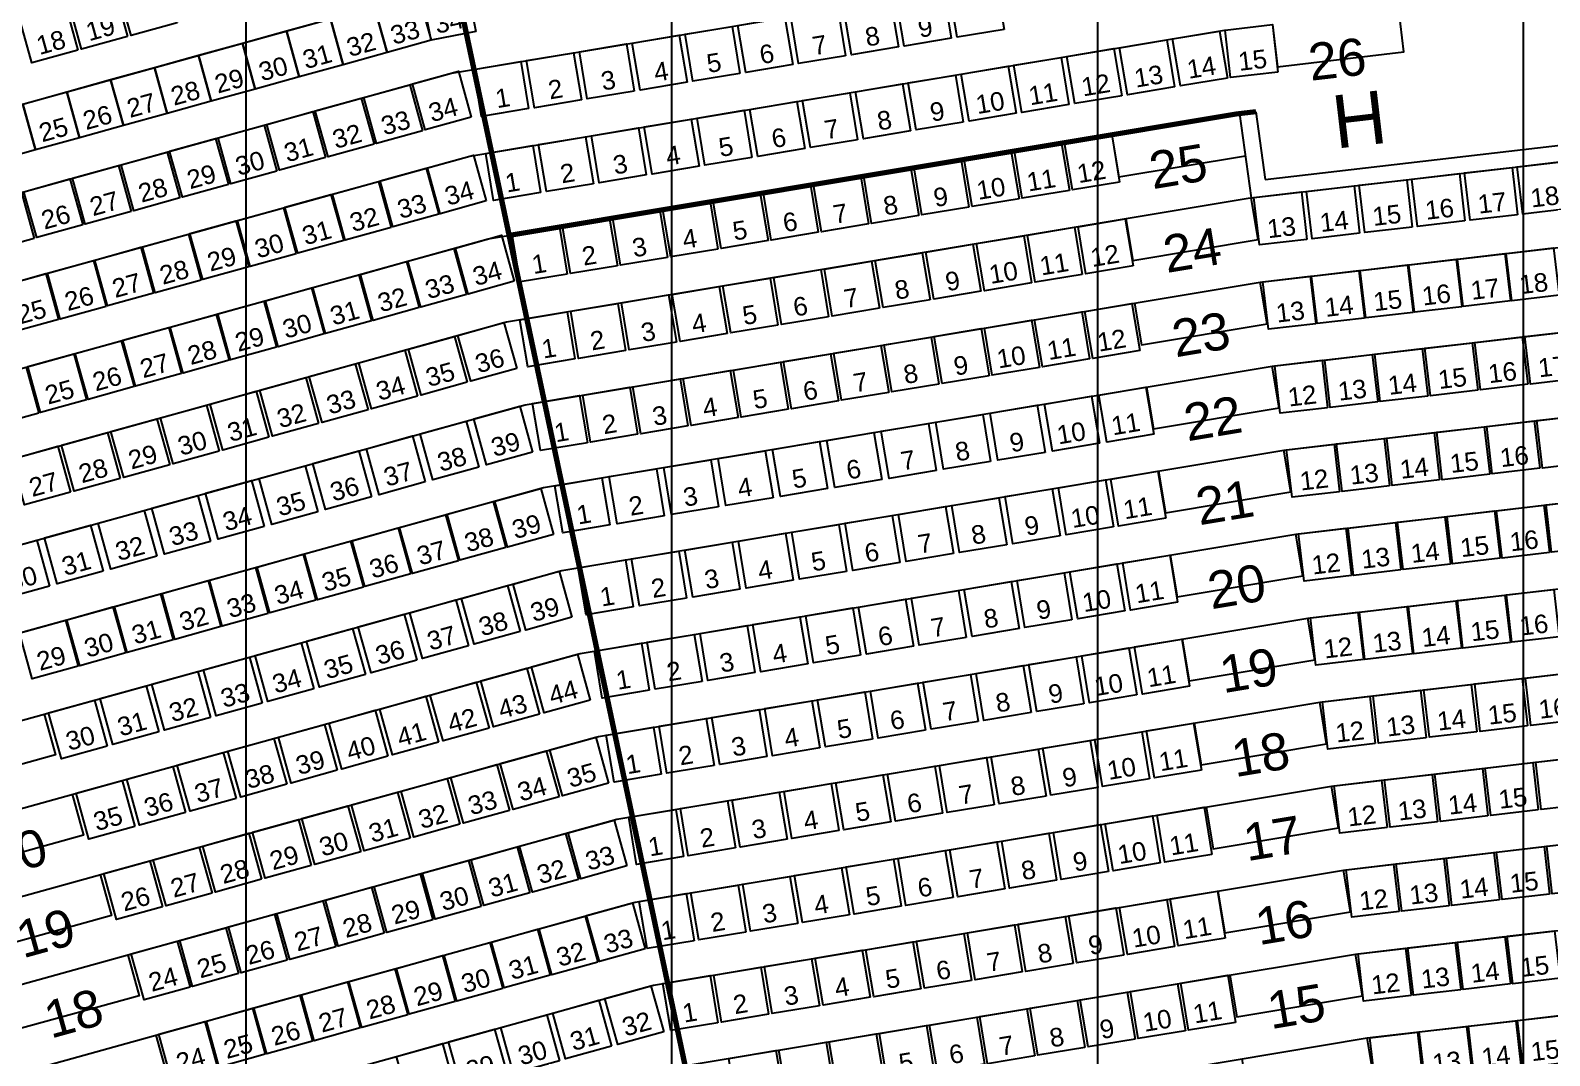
# Model space of a CAD drawing. Header units: millimetres. Extents: x -76108 to 202332, y 27411 to 140378.
# Drawn here: x 90624 to 104948, y 116205 to 125878 of the extents above; entities that cross this region are included whole.
import ezdxf
from ezdxf.enums import TextEntityAlignment as Align

# ---------------------------------------------------------------- set-up
doc = ezdxf.new("R2010")
doc.units = ezdxf.units.MM
doc.header["$LTSCALE"] = 100
for name, color, linetype in [('C-RADER', 252, 'CONTINUOUS'), ('C-RADNUMMER', 4, 'CONTINUOUS'), ('C-STOLAR', 1, 'CONTINUOUS'), ('C-STOLNUMMER', 7, 'CONTINUOUS'), ('C-TRAPPA', 254, 'CONTINUOUS'), ('D-RADER', 252, 'CONTINUOUS'), ('D-RADNUMMER', 4, 'CONTINUOUS'), ('D-STOLAR', 1, 'CONTINUOUS'), ('D-STOLNUMMER', 7, 'CONTINUOUS'), ('D-TRAPPA', 254, 'CONTINUOUS'), ('E-RADER', 252, 'CONTINUOUS'), ('E-RADNUMMER', 4, 'CONTINUOUS'), ('E-STOLAR', 1, 'CONTINUOUS'), ('E-STOLNUMMER', 7, 'CONTINUOUS'), ('E-TRAPPA', 254, 'CONTINUOUS'), ('LINOR_HÄNG', 40, 'CONTINUOUS'), ('SEKTIONS_NR', 4, 'CONTINUOUS')]:
    doc.layers.add(name, color=color, linetype=linetype)
doc.layers.add('SEKTIONER', color=4, linetype='CONTINUOUS', lineweight=70)
doc.styles.add('ARIAL', font='arial.ttf')

msp = doc.modelspace()

# ---------------------------------------------------------------- linework, layer by layer
at = {"layer": 'C-RADER'}
for p, q in [((87747.5, 124404.7), (94421.5, 126256.3)), ((88010.5, 123647.4), (94594.8, 125474.2)), ((88273.6, 122890.2), (94768, 124692)), ((88536.6, 122133), (94941.3, 123909.9)), ((88799.7, 121375.7), (95114.5, 123127.7)), ((89062.7, 120618.5), (95287.8, 122345.6)), ((89325.7, 119861.2), (95461, 121563.4)), ((89588.8, 119104), (95634.3, 120781.3)), ((89851.8, 118346.8), (95807.5, 119999.1)), ((90114.9, 117589.5), (95980.7, 119217)), ((90377.9, 116832.3), (96154, 118434.8)), ((90641, 116075), (96327.2, 117652.6)), ((90904, 115317.8), (96500.5, 116870.5))]:
    msp.add_line(p, q, dxfattribs=at)
at = {"layer": 'C-STOLAR'}
for points in [[(92006.5, 125949.5), (91572.9, 125829.2), (91452.6, 126262.8), (91886.2, 126383.1)], [(91539.1, 125819.9), (91105.5, 125699.6), (90985.2, 126133.2), (91418.8, 126253.5)], [(94401.4, 125783.7), (93987, 125668.8), (93866.7, 126102.4), (94281.1, 126217.4)], [(94823.2, 125867.3), (94401.4, 125783.7), (94313.9, 126225.2), (94735.7, 126308.7)], [(91071.8, 125690.2), (90638.2, 125569.9), (90517.9, 126003.5), (90951.5, 126123.8)], [(93987, 125668.8), (93572.7, 125553.8), (93452.4, 125987.5), (93866.7, 126102.4)], [(93572.7, 125553.8), (93158.4, 125438.9), (93038, 125872.5), (93452.4, 125987.5)], [(93158.4, 125438.9), (92744, 125323.9), (92623.7, 125757.5), (93038, 125872.5)], [(92329.7, 125209), (91915.3, 125094), (91795, 125527.6), (92209.3, 125642.6)], [(92744, 125323.9), (92329.7, 125209), (92209.3, 125642.6), (92623.7, 125757.5)], [(91915.3, 125094), (91501, 124979), (91380.7, 125412.7), (91795, 125527.6)], [(94779.5, 125058.4), (94345.9, 124938.1), (94225.6, 125371.7), (94659.2, 125492.1)], [(91501, 124979), (91086.6, 124864.1), (90966.3, 125297.7), (91380.7, 125412.7)], [(94321.8, 124931.4), (93888.2, 124811.1), (93767.9, 125244.8), (94201.5, 125365.1)], [(91086.6, 124864.1), (90672.3, 124749.1), (90552, 125182.8), (90966.3, 125297.7)], [(93864.1, 124804.5), (93430.5, 124684.2), (93310.2, 125117.8), (93743.8, 125238.1)], [(90672.3, 124749.1), (90257.9, 124634.2), (90137.6, 125067.8), (90552, 125182.8)], [(93406.4, 124677.5), (92972.8, 124557.2), (92852.4, 124990.8), (93286.1, 125111.1)], [(92948.7, 124550.5), (92515, 124430.2), (92394.7, 124863.8), (92828.4, 124984.1)], [(92491, 124423.5), (92057.3, 124303.2), (91937, 124736.8), (92370.6, 124857.1)], [(92033.2, 124296.5), (91599.6, 124176.2), (91479.3, 124609.8), (91912.9, 124730.1)], [(94922.7, 124267.9), (94489.1, 124147.6), (94368.8, 124581.2), (94802.4, 124701.6)], [(91575.5, 124169.5), (91141.9, 124049.2), (91021.6, 124482.8), (91455.2, 124603.1)], [(94474.6, 124143.6), (94041, 124023.3), (93920.7, 124456.9), (94354.3, 124577.2)], [(90660.1, 123915.5), (90226.5, 123795.2), (90106.2, 124228.9), (90539.8, 124349.2)], [(91117.8, 124042.5), (90684.2, 123922.2), (90563.9, 124355.8), (90997.5, 124476.1)], [(94026.5, 124019.3), (93592.9, 123899), (93472.6, 124332.6), (93906.2, 124452.9)], [(93130.4, 123770.7), (92696.8, 123650.4), (92576.5, 124084), (93010.1, 124204.3)], [(93578.5, 123895), (93144.8, 123774.7), (93024.5, 124208.3), (93458.1, 124328.6)], [(92682.3, 123646.4), (92248.7, 123526.1), (92128.4, 123959.7), (92562, 124080)], [(92234.2, 123522), (91800.6, 123401.7), (91680.3, 123835.4), (92113.9, 123955.7)], [(95185.7, 123510.7), (94752.1, 123390.4), (94631.8, 123824), (95065.4, 123944.3)], [(91786.2, 123397.7), (91352.5, 123277.4), (91232.2, 123711), (91665.8, 123831.4)], [(94737.6, 123386.4), (94304, 123266.1), (94183.7, 123699.7), (94617.3, 123820)], [(91338.1, 123273.4), (90904.5, 123153.1), (90784.2, 123586.7), (91217.8, 123707)], [(94289.6, 123262.1), (93856, 123141.8), (93735.6, 123575.4), (94169.3, 123695.7)], [(90890, 123149.1), (90456.4, 123028.8), (90336.1, 123462.4), (90769.7, 123582.7)], [(93841.5, 123137.8), (93407.9, 123017.4), (93287.6, 123451.1), (93721.2, 123571.4)], [(93393.4, 123013.4), (92959.8, 122893.1), (92839.5, 123326.8), (93273.1, 123447.1)], [(92497.3, 122764.8), (92063.7, 122644.5), (91943.3, 123078.1), (92377, 123198.4)], [(92945.3, 122889.1), (92511.7, 122768.8), (92391.4, 123202.4), (92825, 123322.7)], [(92049.2, 122640.5), (91615.6, 122520.2), (91495.3, 122953.8), (91928.9, 123074.1)], [(95209.4, 122687.1), (94775.8, 122566.8), (94655.5, 123000.4), (95089.1, 123120.7)], [(91601.1, 122516.2), (91167.5, 122395.9), (91047.2, 122829.5), (91480.8, 122949.8)], [(94742.1, 122557.4), (94308.5, 122437.1), (94188.2, 122870.7), (94621.8, 122991)], [(91153.1, 122391.9), (90719.4, 122271.6), (90599.1, 122705.2), (91032.7, 122825.5)], [(94274.7, 122427.7), (93841.1, 122307.4), (93720.8, 122741), (94154.4, 122861.4)], [(90705, 122267.6), (90271.4, 122147.2), (90151.1, 122580.9), (90584.7, 122701.2)], [(93807.4, 122298.1), (93373.8, 122177.8), (93253.5, 122611.4), (93687.1, 122731.7)], [(92872.7, 122038.7), (92439.1, 121918.4), (92318.8, 122352.1), (92752.4, 122472.4)], [(93340, 122168.4), (92906.4, 122048.1), (92786.1, 122481.7), (93219.7, 122602)], [(92405.4, 121909.1), (91971.7, 121788.8), (91851.4, 122222.4), (92285, 122342.7)], [(95358.6, 121898.2), (94925, 121777.9), (94804.7, 122211.5), (95238.3, 122331.8)], [(91938, 121779.4), (91504.4, 121659.1), (91384.1, 122092.7), (91817.7, 122213)], [(94852.7, 121757.9), (94419.1, 121637.6), (94298.8, 122071.2), (94732.4, 122191.5)], [(91470.7, 121649.8), (91037, 121529.5), (90916.7, 121963.1), (91350.4, 122083.4)], [(94346.8, 121617.5), (93913.2, 121497.2), (93792.9, 121930.8), (94226.5, 122051.1)], [(91003.3, 121520.1), (90569.7, 121399.8), (90449.4, 121833.4), (90883, 121953.7)], [(93840.9, 121477.2), (93407.3, 121356.8), (93287, 121790.5), (93720.6, 121910.8)], [(93335, 121336.8), (92901.4, 121216.5), (92781.1, 121650.1), (93214.7, 121770.4)], [(92829.1, 121196.4), (92395.5, 121076.1), (92275.2, 121509.8), (92708.8, 121630.1)], [(92323.2, 121056.1), (91889.6, 120935.8), (91769.3, 121369.4), (92202.9, 121489.7)], [(95555.9, 121122.7), (95122.3, 121002.4), (95002, 121436.1), (95435.6, 121556.4)], [(91817.4, 120915.7), (91383.7, 120795.4), (91263.4, 121229), (91697, 121349.4)], [(95107.8, 120998.4), (94674.2, 120878.1), (94553.9, 121311.7), (94987.5, 121432.1)], [(91311.5, 120775.4), (90877.8, 120655.1), (90757.5, 121088.7), (91191.2, 121209)], [(94211.7, 120749.8), (93778.1, 120629.5), (93657.8, 121063.1), (94091.4, 121183.4)], [(94659.8, 120874.1), (94226.2, 120753.8), (94105.8, 121187.4), (94539.5, 121307.7)], [(90805.6, 120635), (90372, 120514.7), (90251.6, 120948.3), (90685.3, 121068.6)], [(93763.6, 120625.5), (93330, 120505.2), (93209.7, 120938.8), (93643.3, 121059.1)], [(93315.5, 120501.2), (92881.9, 120380.9), (92761.6, 120814.5), (93195.2, 120934.8)], [(92867.5, 120376.9), (92433.9, 120256.6), (92313.5, 120690.2), (92747.2, 120810.5)], [(95729.2, 120340.6), (95295.5, 120220.3), (95175.2, 120653.9), (95608.9, 120774.2)], [(92419.4, 120252.5), (91985.8, 120132.2), (91865.5, 120565.9), (92299.1, 120686.2)], [(95242.5, 120205.6), (94808.9, 120085.3), (94688.6, 120518.9), (95122.2, 120639.2)], [(91971.3, 120128.2), (91537.7, 120007.9), (91417.4, 120441.5), (91851, 120561.9)], [(94755.9, 120070.6), (94322.3, 119950.3), (94202, 120383.9), (94635.6, 120504.2)], [(91523.2, 120003.9), (91089.6, 119883.6), (90969.3, 120317.2), (91402.9, 120437.5)], [(94269.3, 119935.6), (93835.7, 119815.3), (93715.4, 120248.9), (94149, 120369.2)], [(91075.2, 119879.6), (90641.6, 119759.3), (90521.2, 120192.9), (90954.9, 120313.2)], [(93782.7, 119800.6), (93349.1, 119680.3), (93228.8, 120113.9), (93662.4, 120234.2)], [(93296.1, 119665.6), (92862.5, 119545.2), (92742.1, 119978.9), (93175.8, 120099.2)], [(92809.5, 119530.5), (92375.8, 119410.2), (92255.5, 119843.9), (92689.1, 119964.2)], [(95902.4, 119558.4), (95468.8, 119438.1), (95348.5, 119871.8), (95782.1, 119992.1)], [(92322.8, 119395.5), (91889.2, 119275.2), (91768.9, 119708.9), (92202.5, 119829.2)], [(95425.4, 119426.1), (94991.8, 119305.8), (94871.5, 119739.4), (95305.1, 119859.7)], [(91836.2, 119260.5), (91402.6, 119140.2), (91282.3, 119573.8), (91715.9, 119694.1)], [(94948.4, 119293.8), (94514.8, 119173.5), (94394.5, 119607.1), (94828.1, 119727.4)], [(91349.6, 119125.5), (90916, 119005.2), (90795.7, 119438.8), (91229.3, 119559.1)], [(94471.5, 119161.4), (94037.8, 119041.1), (93917.5, 119474.8), (94351.2, 119595.1)], [(93517.5, 118896.8), (93083.9, 118776.5), (92963.6, 119210.1), (93397.2, 119330.4)], [(93994.5, 119029.1), (93560.9, 118908.8), (93440.6, 119342.4), (93874.2, 119462.7)], [(93040.5, 118764.4), (92606.9, 118644.1), (92486.6, 119077.7), (92920.2, 119198.1)], [(96075.7, 118776.3), (95642, 118656), (95521.7, 119089.6), (95955.3, 119209.9)], [(92563.5, 118632.1), (92129.9, 118511.8), (92009.6, 118945.4), (92443.2, 119065.7)], [(95608.3, 118646.6), (95174.7, 118526.3), (95054.4, 118959.9), (95488, 119080.2)], [(92086.5, 118499.8), (91652.9, 118379.5), (91532.6, 118813.1), (91966.2, 118933.4)], [(95141, 118517), (94707.3, 118396.7), (94587, 118830.3), (95020.7, 118950.6)], [(91609.6, 118367.4), (91175.9, 118247.1), (91055.6, 118680.7), (91489.3, 118801)], [(94673.6, 118387.3), (94240, 118267), (94119.7, 118700.6), (94553.3, 118820.9)], [(94206.3, 118257.6), (93772.6, 118137.3), (93652.3, 118571), (94086, 118691.3)], [(93738.9, 118128), (93305.3, 118007.7), (93185, 118441.3), (93618.6, 118561.6)], [(93271.6, 117998.3), (92838, 117878), (92717.6, 118311.6), (93151.3, 118431.9)], [(96248.9, 117994.1), (95815.3, 117873.8), (95695, 118307.4), (96128.6, 118427.8)], [(92804.2, 117868.7), (92370.6, 117748.4), (92250.3, 118182), (92683.9, 118302.3)], [(95791.2, 117867.1), (95357.6, 117746.8), (95237.3, 118180.5), (95670.9, 118300.8)], [(91869.5, 117609.3), (91435.9, 117489), (91315.6, 117922.7), (91749.2, 118043)], [(92336.9, 117739), (91903.3, 117618.7), (91783, 118052.3), (92216.6, 118172.6)], [(94875.8, 117613.2), (94442.1, 117492.9), (94321.8, 117926.5), (94755.5, 118046.8)], [(95333.5, 117740.2), (94899.9, 117619.9), (94779.6, 118053.5), (95213.2, 118173.8)], [(94418.1, 117486.2), (93984.4, 117365.9), (93864.1, 117799.5), (94297.8, 117919.8)], [(93960.3, 117359.2), (93526.7, 117238.9), (93406.4, 117672.5), (93840, 117792.8)], [(93502.6, 117232.2), (93069, 117111.9), (92948.7, 117545.5), (93382.3, 117665.8)], [(96422.1, 117212), (95988.5, 117091.7), (95868.2, 117525.3), (96301.8, 117645.6)], [(93044.9, 117105.2), (92611.3, 116984.9), (92491, 117418.5), (92924.6, 117538.8)], [(95974.1, 117087.7), (95540.4, 116967.4), (95420.1, 117401), (95853.8, 117521.3)], [(92587.2, 116978.2), (92153.6, 116857.9), (92033.3, 117291.5), (92466.9, 117411.9)], [(95526, 116963.4), (95092.4, 116843), (94972.1, 117276.7), (95405.7, 117397)], [(92129.5, 116851.2), (91695.9, 116730.9), (91575.6, 117164.6), (92009.2, 117284.9)], [(95077.9, 116839), (94644.3, 116718.7), (94524, 117152.4), (94957.6, 117272.7)], [(94629.8, 116714.7), (94196.2, 116594.4), (94075.9, 117028), (94509.5, 117148.3)], [(93733.7, 116466.1), (93300.1, 116345.8), (93179.8, 116779.4), (93613.4, 116899.7)], [(94181.8, 116590.4), (93748.1, 116470.1), (93627.8, 116903.7), (94061.5, 117024)], [(93285.6, 116341.8), (92852, 116221.5), (92731.7, 116655.1), (93165.3, 116775.4)], [(96595.4, 116429.8), (96161.8, 116309.5), (96041.5, 116743.1), (96475.1, 116863.4)], [(92837.5, 116217.5), (92403.9, 116097.2), (92283.6, 116530.8), (92717.2, 116651.1)], [(96103.9, 116293.5), (95670.3, 116173.2), (95550, 116606.8), (95983.6, 116727.1)], [(92389.5, 116093.1), (91955.8, 115972.8), (91835.5, 116406.5), (92269.2, 116526.8)], [(95612.5, 116157.1), (95178.9, 116036.8), (95058.6, 116470.5), (95492.2, 116590.8)], [(94629.6, 115884.4), (94196, 115764.1), (94075.7, 116197.8), (94509.3, 116318.1)], [(95121.1, 116020.8), (94687.5, 115900.5), (94567.2, 116334.1), (95000.8, 116454.4)]]:
    msp.add_lwpolyline(points, close=True, dxfattribs=at)
at = {"layer": 'C-TRAPPA'}
for points in [[(90755.2, 119427.6), (90862.1, 119042.2), (89695.7, 118718.6), (89588.8, 119104)], [(91018.2, 118670.4), (91125.2, 118284.9), (89958.8, 117961.3), (89851.8, 118346.8)], [(91281.3, 117913.1), (91388.2, 117527.7), (90221.8, 117204.1), (90114.9, 117589.5)], [(91544.3, 117155.9), (91651.2, 116770.4), (90484.9, 116446.8), (90377.9, 116832.3)], [(91807.4, 116398.6), (91914.3, 116013.2), (90747.9, 115689.6), (90641, 116075)]]:
    msp.add_lwpolyline(points, dxfattribs=at)
at = {"layer": 'D-RADER'}
for p, q in [((94941.3, 123909.9), (101994.3, 125086.6)), ((95114.5, 123127.7), (102106.6, 124294.3)), ((102106.6, 124294.3), (102135.3, 124297.6)), ((102218.9, 123502), (108668, 124255)), ((95287.8, 122345.6), (102218.9, 123502)), ((102331.2, 122709.6), (108739, 123457.9)), ((95461, 121563.4), (102331.2, 122709.6)), ((102443.4, 121917.3), (108810, 122660.7)), ((95634.3, 120781.3), (102443.4, 121917.3)), ((102555.7, 121125), (108880.9, 121863.6)), ((95807.5, 119999.1), (102555.7, 121125)), ((102668, 120332.7), (108951.9, 121066.4)), ((95980.7, 119217), (102668, 120332.7)), ((102780.3, 119540.3), (109022.9, 120269.3)), ((96154, 118434.8), (102780.3, 119540.3)), ((102892.6, 118748), (109093.8, 119472.1)), ((96327.2, 117652.6), (102892.6, 118748)), ((103004.9, 117955.7), (109164.8, 118675)), ((96500.5, 116870.5), (103004.9, 117955.7)), ((103117.1, 117163.4), (109480, 117906.3)), ((96673.7, 116088.3), (103117.1, 117163.4)), ((103229.4, 116371.1), (109306.7, 117080.7)), ((96847, 115306.2), (103229.4, 116371.1))]:
    msp.add_line(p, q, dxfattribs=at)
at = {"layer": 'D-STOLAR'}
for points in [[(100420.4, 124367.8), (99976.5, 124293.7), (99902.4, 124737.6), (100346.3, 124811.7)], [(100893.8, 124446.8), (100450, 124372.7), (100375.9, 124816.6), (100819.8, 124890.7)], [(99473.5, 124209.8), (99029.6, 124135.8), (98955.5, 124579.6), (99399.4, 124653.7)], [(99946.9, 124288.8), (99503, 124214.8), (99429, 124658.6), (99872.9, 124732.7)], [(105142.8, 124195.8), (104695.8, 124143.6), (104643.6, 124590.5), (105090.6, 124642.7)], [(98526.5, 124051.8), (98082.7, 123977.8), (98008.6, 124421.6), (98452.5, 124495.7)], [(99000, 124130.8), (98556.1, 124056.8), (98482.1, 124500.6), (98925.9, 124574.7)], [(104149.5, 124079.8), (103702.6, 124027.6), (103650.4, 124474.6), (104097.3, 124526.7)], [(104646.2, 124137.8), (104199.2, 124085.6), (104147, 124532.5), (104594, 124584.7)], [(97579.6, 123893.8), (97135.8, 123819.8), (97061.7, 124263.7), (97505.6, 124337.7)], [(98053.1, 123972.8), (97609.2, 123898.8), (97535.2, 124342.6), (97979, 124416.7)], [(102659.7, 123905.8), (102212.7, 123853.6), (102160.5, 124300.6), (102607.5, 124352.8)], [(103156.3, 123963.8), (102709.3, 123911.6), (102657.1, 124358.6), (103104.1, 124410.8)], [(103652.9, 124021.8), (103205.9, 123969.6), (103153.8, 124416.6), (103600.7, 124468.8)], [(97106.2, 123814.9), (96662.3, 123740.8), (96588.3, 124184.7), (97032.1, 124258.7)], [(96159.3, 123656.9), (95715.4, 123582.8), (95641.3, 124026.7), (96085.2, 124100.7)], [(96632.7, 123735.9), (96188.9, 123661.8), (96114.8, 124105.7), (96558.7, 124179.7)], [(101020.5, 123655.4), (100576.7, 123581.4), (100502.6, 124025.2), (100946.5, 124099.3)], [(95685.8, 123577.9), (95241.9, 123503.8), (95167.9, 123947.7), (95611.8, 124021.7)], [(100063.8, 123495.8), (99619.9, 123421.8), (99545.8, 123865.6), (99989.7, 123939.7)], [(100542.2, 123575.6), (100098.3, 123501.6), (100024.2, 123945.4), (100468.1, 124019.5)], [(99107, 123336.2), (98663.1, 123262.1), (98589.1, 123706), (99032.9, 123780)], [(99585.4, 123416), (99141.5, 123341.9), (99067.5, 123785.8), (99511.3, 123859.9)], [(104578.8, 123324.5), (104131.8, 123272.3), (104079.6, 123719.2), (104526.6, 123771.4)], [(105037.6, 123378), (104590.7, 123325.9), (104538.5, 123772.8), (104985.4, 123825)], [(98150.2, 123176.5), (97706.4, 123102.5), (97632.3, 123546.4), (98076.2, 123620.4)], [(98628.6, 123256.4), (98184.7, 123182.3), (98110.7, 123626.2), (98554.6, 123700.2)], [(103661, 123217.3), (103214, 123165.1), (103161.8, 123612.1), (103608.8, 123664.3)], [(104119.9, 123270.9), (103672.9, 123218.7), (103620.7, 123665.7), (104067.7, 123717.8)], [(97671.8, 123096.7), (97228, 123022.7), (97153.9, 123466.5), (97597.8, 123540.6)], [(102743.2, 123110.1), (102296.3, 123057.9), (102244.1, 123504.9), (102691, 123557.1)], [(103202.1, 123163.7), (102755.1, 123111.5), (102703, 123558.5), (103149.9, 123610.7)], [(96715.1, 122937.1), (96271.2, 122863), (96197.1, 123306.9), (96641, 123381)], [(97193.4, 123016.9), (96749.6, 122942.9), (96675.5, 123386.7), (97119.4, 123460.8)], [(95758.3, 122777.5), (95314.4, 122703.4), (95240.4, 123147.3), (95684.2, 123221.3)], [(96236.7, 122857.3), (95792.8, 122783.2), (95718.8, 123227.1), (96162.6, 123301.1)], [(100610.9, 122777.5), (100167.1, 122703.4), (100093, 123147.3), (100536.9, 123221.3)], [(101084.4, 122856.5), (100640.5, 122782.4), (100566.5, 123226.3), (101010.3, 123300.3)], [(99664, 122619.5), (99220.2, 122545.4), (99146.1, 122989.3), (99590, 123063.4)], [(100137.5, 122698.5), (99693.6, 122624.4), (99619.6, 123068.3), (100063.4, 123142.3)], [(98717.1, 122461.5), (98273.2, 122387.5), (98199.2, 122831.3), (98643.1, 122905.4)], [(99190.6, 122540.5), (98746.7, 122466.4), (98672.6, 122910.3), (99116.5, 122984.4)], [(104270.9, 122483.1), (103823.9, 122430.9), (103771.7, 122877.9), (104218.7, 122930)], [(104742.7, 122538.2), (104295.7, 122486), (104243.5, 122932.9), (104690.5, 122985.1)], [(105214.5, 122593.3), (104767.5, 122541.1), (104715.3, 122988), (105162.3, 123040.2)], [(98243.7, 122382.5), (97799.8, 122308.5), (97725.7, 122752.3), (98169.6, 122826.4)], [(102855.5, 122317.8), (102408.5, 122265.6), (102356.4, 122712.6), (102803.3, 122764.8)], [(103327.3, 122372.9), (102880.3, 122320.7), (102828.2, 122767.7), (103275.1, 122819.9)], [(103799.1, 122428), (103352.1, 122375.8), (103299.9, 122822.8), (103746.9, 122875)], [(97296.7, 122224.5), (96852.9, 122150.5), (96778.8, 122594.3), (97222.7, 122668.4)], [(97770.2, 122303.5), (97326.3, 122229.5), (97252.3, 122673.3), (97696.1, 122747.4)], [(96349.8, 122066.5), (95906, 121992.5), (95831.9, 122436.4), (96275.8, 122510.4)], [(96823.3, 122145.5), (96379.4, 122071.5), (96305.4, 122515.3), (96749.2, 122589.4)], [(101216.4, 122067.4), (100772.5, 121993.4), (100698.5, 122437.2), (101142.3, 122511.3)], [(95876.4, 121987.6), (95432.5, 121913.5), (95358.5, 122357.4), (95802.3, 122431.4)], [(100190.7, 121896.3), (99746.8, 121822.3), (99672.8, 122266.1), (100116.7, 122340.2)], [(100703.6, 121981.9), (100259.8, 121907.8), (100185.7, 122351.7), (100629.6, 122425.7)], [(99677.8, 121810.7), (99233.9, 121736.7), (99159.9, 122180.5), (99603.7, 122254.6)], [(104855, 121745.8), (104408, 121693.7), (104355.8, 122140.6), (104802.8, 122192.8)], [(105326.8, 121800.9), (104879.8, 121748.7), (104827.6, 122195.7), (105274.6, 122247.9)], [(98652, 121639.6), (98208.1, 121565.5), (98134.1, 122009.4), (98577.9, 122083.4)], [(99164.9, 121725.2), (98721, 121651.1), (98647, 122095), (99090.8, 122169)], [(103911.4, 121635.7), (103464.4, 121583.5), (103412.2, 122030.4), (103859.2, 122082.6)], [(104383.2, 121690.8), (103936.2, 121638.6), (103884, 122085.5), (104331, 122137.7)], [(97626.2, 121468.4), (97182.3, 121394.4), (97108.2, 121838.2), (97552.1, 121912.3)], [(98139.1, 121554), (97695.2, 121480), (97621.1, 121923.8), (98065, 121997.9)], [(102967.8, 121525.5), (102520.8, 121473.3), (102468.6, 121920.3), (102915.6, 121972.5)], [(103439.6, 121580.6), (102992.6, 121528.4), (102940.4, 121975.4), (103387.4, 122027.5)], [(97113.2, 121382.9), (96669.4, 121308.8), (96595.3, 121752.7), (97039.2, 121826.7)], [(96087.4, 121211.7), (95643.6, 121137.6), (95569.5, 121581.5), (96013.4, 121655.6)], [(96600.3, 121297.3), (96156.5, 121223.2), (96082.4, 121667.1), (96526.3, 121741.1)], [(100835.3, 121192.8), (100391.5, 121118.7), (100317.4, 121562.6), (100761.3, 121636.7)], [(101328.7, 121275.1), (100884.8, 121201.1), (100810.8, 121644.9), (101254.6, 121719)], [(100332.3, 121108.9), (99888.4, 121034.8), (99814.4, 121478.7), (100258.2, 121552.7)], [(99326.2, 120941), (98882.3, 120867), (98808.3, 121310.8), (99252.1, 121384.9)], [(99829.2, 121024.9), (99385.4, 120950.9), (99311.3, 121394.8), (99755.2, 121468.8)], [(104480.6, 120896.7), (104033.6, 120844.5), (103981.4, 121291.5), (104428.4, 121343.7)], [(104947.4, 120951.2), (104500.4, 120899), (104448.2, 121346), (104895.2, 121398.2)], [(105414.2, 121005.7), (104967.3, 120953.5), (104915.1, 121400.5), (105362, 121452.7)], [(98320.1, 120773.2), (97876.2, 120699.1), (97802.2, 121143), (98246, 121217)], [(98823.2, 120857.1), (98379.3, 120783), (98305.2, 121226.9), (98749.1, 121300.9)], [(103546.9, 120787.7), (103099.9, 120735.5), (103047.8, 121182.4), (103494.7, 121234.6)], [(104013.7, 120842.2), (103566.8, 120790), (103514.6, 121237), (103961.5, 121289.1)], [(97314, 120605.3), (96870.1, 120531.2), (96796.1, 120975.1), (97240, 121049.2)], [(97817.1, 120689.2), (97373.2, 120615.2), (97299.1, 121059), (97743, 121133.1)], [(103080.1, 120733.2), (102633.1, 120681), (102580.9, 121127.9), (103027.9, 121180.1)], [(96811, 120521.4), (96367.1, 120447.3), (96293, 120891.2), (96736.9, 120965.2)], [(101441, 120482.8), (100997.1, 120408.7), (100923.1, 120852.6), (101366.9, 120926.7)], [(96307.9, 120437.4), (95864.1, 120363.4), (95790, 120807.2), (96233.9, 120881.3)], [(100444.7, 120316.6), (100000.9, 120242.5), (99926.8, 120686.4), (100370.7, 120760.4)], [(100942.9, 120399.7), (100499, 120325.6), (100424.9, 120769.5), (100868.8, 120843.5)], [(99946.6, 120233.5), (99502.8, 120159.4), (99428.7, 120603.3), (99872.6, 120677.3)], [(98950.4, 120067.3), (98506.5, 119993.2), (98432.5, 120437.1), (98876.3, 120511.1)], [(99448.5, 120150.4), (99004.7, 120076.3), (98930.6, 120520.2), (99374.5, 120594.2)], [(104116.1, 120048.7), (103669.1, 119996.5), (103616.9, 120443.5), (104063.9, 120495.7)], [(104578, 120102.6), (104131, 120050.4), (104078.8, 120497.4), (104525.8, 120549.6)], [(105039.8, 120156.6), (104592.9, 120104.4), (104540.7, 120551.3), (104987.6, 120603.5)], [(97954.2, 119901), (97510.3, 119827), (97436.3, 120270.9), (97880.1, 120344.9)], [(98452.3, 119984.1), (98008.4, 119910.1), (97934.4, 120354), (98378.2, 120428)], [(103192.4, 119940.8), (102745.4, 119888.7), (102693.2, 120335.6), (103140.2, 120387.8)], [(103654.2, 119994.8), (103207.3, 119942.6), (103155.1, 120389.5), (103602, 120441.7)], [(97456.1, 119817.9), (97012.2, 119743.9), (96938.1, 120187.7), (97382, 120261.8)], [(96459.8, 119651.7), (96016, 119577.7), (95941.9, 120021.5), (96385.8, 120095.6)], [(96957.9, 119734.8), (96514.1, 119660.8), (96440, 120104.6), (96883.9, 120178.7)], [(101055.1, 119607.4), (100611.3, 119533.3), (100537.2, 119977.2), (100981.1, 120051.2)], [(101553.3, 119690.5), (101109.4, 119616.4), (101035.3, 120060.3), (101479.2, 120134.3)], [(100557, 119524.3), (100113.2, 119450.2), (100039.1, 119894.1), (100483, 119968.1)], [(99560.8, 119358), (99116.9, 119284), (99042.9, 119727.8), (99486.7, 119801.9)], [(100058.9, 119441.1), (99615.1, 119367.1), (99541, 119811), (99984.9, 119885)], [(104740.9, 119316.2), (104293.9, 119264), (104241.7, 119711), (104688.7, 119763.2)], [(105219.6, 119372.1), (104772.7, 119319.9), (104720.5, 119766.9), (105167.5, 119819.1)], [(98564.6, 119191.8), (98120.7, 119117.8), (98046.7, 119561.6), (98490.5, 119635.7)], [(99062.7, 119274.9), (98618.8, 119200.9), (98544.8, 119644.7), (98988.6, 119718.8)], [(103783.4, 119204.4), (103336.4, 119152.2), (103284.2, 119599.2), (103731.2, 119651.4)], [(104262.1, 119260.3), (103815.2, 119208.1), (103763, 119655.1), (104210, 119707.3)], [(97568.3, 119025.6), (97124.5, 118951.6), (97050.4, 119395.4), (97494.3, 119469.5)], [(98066.5, 119108.7), (97622.6, 119034.7), (97548.5, 119478.5), (97992.4, 119552.6)], [(103304.7, 119148.5), (102857.7, 119096.3), (102805.5, 119543.3), (103252.5, 119595.5)], [(97070.2, 118942.5), (96626.4, 118868.4), (96552.3, 119312.3), (96996.2, 119386.4)], [(101665.5, 118898.1), (101221.7, 118824.1), (101147.6, 119267.9), (101591.5, 119342)], [(96572.1, 118859.4), (96128.2, 118785.3), (96054.2, 119229.2), (96498.1, 119303.3)], [(100689, 118735.2), (100245.2, 118661.2), (100171.1, 119105), (100615, 119179.1)], [(101177.3, 118816.7), (100733.4, 118742.6), (100659.4, 119186.5), (101103.2, 119260.5)], [(100200.8, 118653.8), (99756.9, 118579.7), (99682.9, 119023.6), (100126.7, 119097.6)], [(99224.3, 118490.8), (98780.4, 118416.8), (98706.4, 118860.6), (99150.2, 118934.7)], [(99712.5, 118572.3), (99268.7, 118498.2), (99194.6, 118942.1), (99638.5, 119016.2)], [(104366.5, 118467.1), (103919.5, 118414.9), (103867.3, 118861.8), (104314.3, 118914)], [(104841.3, 118522.5), (104394.3, 118470.3), (104342.1, 118917.3), (104789.1, 118969.5)], [(105316, 118577.9), (104869.1, 118525.8), (104816.9, 118972.7), (105263.8, 119024.9)], [(98247.8, 118327.9), (97803.9, 118253.9), (97729.9, 118697.7), (98173.7, 118771.8)], [(98736, 118409.4), (98292.2, 118335.3), (98218.1, 118779.2), (98662, 118853.2)], [(103416.9, 118356.2), (102970, 118304), (102917.8, 118751), (103364.7, 118803.2)], [(103891.7, 118411.6), (103444.7, 118359.4), (103392.6, 118806.4), (103839.5, 118858.6)], [(97271.3, 118165), (96827.4, 118090.9), (96753.4, 118534.8), (97197.2, 118608.9)], [(97759.5, 118246.5), (97315.7, 118172.4), (97241.6, 118616.3), (97685.5, 118690.3)], [(96783, 118083.5), (96339.2, 118009.5), (96265.1, 118453.3), (96709, 118527.4)], [(101276.5, 118022.2), (100832.7, 117948.1), (100758.6, 118392), (101202.5, 118466)], [(101764.8, 118103.6), (101320.9, 118029.6), (101246.9, 118473.4), (101690.7, 118547.5)], [(100788.3, 117940.7), (100344.4, 117866.7), (100270.4, 118310.5), (100714.2, 118384.6)], [(99811.8, 117777.8), (99367.9, 117703.7), (99293.8, 118147.6), (99737.7, 118221.7)], [(100300, 117859.3), (99856.2, 117785.2), (99782.1, 118229.1), (100226, 118303.1)], [(104947.6, 117729.5), (104500.6, 117677.3), (104448.4, 118124.3), (104895.4, 118176.4)], [(105420.4, 117784.7), (104973.4, 117732.5), (104921.2, 118179.5), (105368.2, 118231.7)], [(98835.3, 117614.9), (98391.4, 117540.8), (98317.3, 117984.7), (98761.2, 118058.7)], [(99323.5, 117696.3), (98879.7, 117622.3), (98805.6, 118066.1), (99249.5, 118140.2)], [(104002, 117619.1), (103555, 117566.9), (103502.9, 118013.8), (103949.8, 118066)], [(104474.8, 117674.3), (104027.8, 117622.1), (103975.6, 118069.1), (104422.6, 118121.2)], [(97858.8, 117451.9), (97414.9, 117377.9), (97340.8, 117821.8), (97784.7, 117895.8)], [(98347, 117533.4), (97903.2, 117459.4), (97829.1, 117903.2), (98273, 117977.3)], [(103529.2, 117563.9), (103082.3, 117511.7), (103030.1, 117958.6), (103477, 118010.8)], [(97370.5, 117370.5), (96926.6, 117296.4), (96852.6, 117740.3), (97296.5, 117814.4)], [(101890.1, 117313.5), (101446.3, 117239.4), (101372.2, 117683.3), (101816.1, 117757.4)], [(96882.3, 117289), (96438.4, 117215), (96364.3, 117658.8), (96808.2, 117732.9)], [(101411.7, 117233.7), (100967.9, 117159.6), (100893.8, 117603.5), (101337.7, 117677.5)], [(100455, 117074), (100011.1, 117000), (99937, 117443.9), (100380.9, 117517.9)], [(100933.3, 117153.9), (100489.5, 117079.8), (100415.4, 117523.7), (100859.3, 117597.7)], [(99498.2, 116914.4), (99054.3, 116840.4), (98980.3, 117284.2), (99424.1, 117358.3)], [(99976.6, 116994.2), (99532.7, 116920.2), (99458.6, 117364), (99902.5, 117438.1)], [(104579.1, 116881), (104132.2, 116828.8), (104080, 117275.8), (104526.9, 117328)], [(105048, 116935.8), (104601, 116883.6), (104548.8, 117330.5), (104995.8, 117382.7)], [(98541.4, 116754.8), (98097.5, 116680.7), (98023.5, 117124.6), (98467.3, 117198.6)], [(99019.8, 116834.6), (98575.9, 116760.5), (98501.9, 117204.4), (98945.7, 117278.5)], [(103641.5, 116771.5), (103194.5, 116719.4), (103142.4, 117166.3), (103589.3, 117218.5)], [(104110.3, 116826.3), (103663.4, 116774.1), (103611.2, 117221.1), (104058.1, 117273.2)], [(97584.6, 116595.2), (97140.8, 116521.1), (97066.7, 116965), (97510.6, 117039)], [(98063, 116675), (97619.2, 116600.9), (97545.1, 117044.8), (97989, 117118.8)], [(97106.2, 116515.3), (96662.4, 116441.3), (96588.3, 116885.1), (97032.2, 116959.2)], [(101987.6, 116518.7), (101543.7, 116444.6), (101469.7, 116888.5), (101913.6, 116962.6)], [(101040.7, 116360.7), (100596.8, 116286.7), (100522.8, 116730.5), (100966.6, 116804.6)], [(101514.2, 116439.7), (101070.3, 116365.7), (100996.2, 116809.5), (101440.1, 116883.6)], [(100093.8, 116202.7), (99649.9, 116128.7), (99575.9, 116572.5), (100019.7, 116646.6)], [(100567.2, 116281.7), (100123.4, 116207.7), (100049.3, 116651.5), (100493.2, 116725.6)], [(99146.9, 116044.7), (98703, 115970.7), (98629, 116414.6), (99072.8, 116488.6)], [(99620.3, 116123.7), (99176.5, 116049.7), (99102.4, 116493.5), (99546.3, 116567.6)], [(104217.6, 116033.4), (103770.7, 115981.2), (103718.5, 116428.2), (104165.5, 116480.3)], [(104681.5, 116087.5), (104234.5, 116035.4), (104182.3, 116482.3), (104629.3, 116534.5)], [(105145.3, 116141.7), (104698.4, 116089.5), (104646.2, 116536.5), (105093.2, 116588.7)], [(98200, 115886.8), (97756.1, 115812.7), (97682, 116256.6), (98125.9, 116330.6)], [(98673.4, 115965.8), (98229.6, 115891.7), (98155.5, 116335.6), (98599.4, 116409.6)], [(103753.8, 115979.2), (103306.8, 115927), (103254.6, 116374), (103701.6, 116426.2)], [(97726.5, 115807.8), (97282.6, 115733.7), (97208.6, 116177.6), (97652.5, 116251.6)]]:
    msp.add_lwpolyline(points, close=True, dxfattribs=at)
at = {"layer": 'D-TRAPPA'}
for p, q in [((101994.3, 125086.6), (102024.1, 125090.1)), ((102178.1, 125108.1), (102024.1, 125090.1)), ((102024.1, 125090.1), (102135.3, 124297.6)), ((102135.3, 124297.6), (108597.1, 125052.2)), ((102178.1, 125108.1), (102267.8, 124469.2)), ((100819.8, 124890.7), (100885.6, 124496.1)), ((100885.6, 124496.1), (102079.5, 124695.3))]:
    msp.add_line(p, q, dxfattribs=at)
for points in [[(102267.8, 124469.2), (108402.2, 125185.5)], [(100951.7, 124100.2), (101017.5, 123705.6), (102201.1, 123903.1), (102135.3, 124297.6)], [(101035.2, 123304.5), (101101.1, 122909.9), (102284.7, 123107.4), (102218.9, 123502)], [(101147.5, 122512.2), (101213.3, 122117.6), (102397, 122315.1), (102331.2, 122709.6)], [(101259.8, 121719.8), (101325.6, 121325.3), (102509.3, 121522.8), (102443.4, 121917.3)], [(101372.1, 120927.5), (101437.9, 120533), (102621.5, 120730.4), (102555.7, 121125)], [(101484.4, 120135.2), (101550.2, 119740.6), (102733.8, 119938.1), (102668, 120332.7)], [(101596.7, 119342.9), (101662.5, 118948.3), (102846.1, 119145.8), (102780.3, 119540.3)], [(101708.9, 118550.5), (101774.8, 118156), (102958.4, 118353.5), (102892.6, 118748)], [(101821.2, 117758.2), (101887.1, 117363.7), (103070.7, 117561.2), (103004.9, 117955.7)], [(101933.5, 116965.9), (101999.3, 116571.3), (103183, 116768.8), (103117.1, 117163.4)], [(102045.8, 116173.6), (102111.6, 115779), (103295.3, 115976.5), (103229.4, 116371.1)]]:
    msp.add_lwpolyline(points, dxfattribs=at)
at = {"layer": 'E-RADER'}
for p, q in [((94594.8, 125474.2), (101769.7, 126671.3)), ((94768, 124692), (101882, 125878.9))]:
    msp.add_line(p, q, dxfattribs=at)
at = {"layer": 'E-STOLAR'}
for points in [[(99306.6, 125804.1), (98862.8, 125730), (98788.7, 126173.9), (99232.6, 126248)], [(99804.7, 125887.2), (99360.9, 125813.1), (99286.8, 126257), (99730.7, 126331.1)], [(98310.4, 125637.9), (97866.5, 125563.8), (97792.5, 126007.7), (98236.3, 126081.7)], [(98808.5, 125721), (98364.6, 125646.9), (98290.6, 126090.8), (98734.5, 126164.9)], [(97314.2, 125471.7), (96870.3, 125397.6), (96796.3, 125841.5), (97240.1, 125915.5)], [(97812.3, 125554.8), (97368.4, 125480.7), (97294.4, 125924.6), (97738.2, 125998.6)], [(102387.2, 125484.9), (101940.3, 125432.7), (101888.1, 125879.7), (102335.1, 125931.8)], [(96816.1, 125388.6), (96372.2, 125314.5), (96298.1, 125758.4), (96742, 125832.4)], [(101412.2, 125344.3), (100968.4, 125270.3), (100894.3, 125714.1), (101338.2, 125788.2)], [(101910.3, 125427.4), (101466.5, 125353.4), (101392.4, 125797.3), (101836.3, 125871.3)], [(95819.8, 125222.3), (95376, 125148.3), (95301.9, 125592.2), (95745.8, 125666.2)], [(96317.9, 125305.5), (95874.1, 125231.4), (95800, 125675.3), (96243.9, 125749.3)], [(100914.1, 125261.2), (100470.2, 125187.2), (100396.2, 125631), (100840.1, 125705.1)], [(95321.7, 125139.2), (94877.8, 125065.2), (94803.8, 125509.1), (95247.7, 125583.1)], [(99917.9, 125095), (99474, 125021), (99400, 125464.8), (99843.8, 125538.9)], [(100416, 125178.1), (99972.1, 125104.1), (99898.1, 125547.9), (100341.9, 125622)], [(98921.7, 124928.8), (98477.8, 124854.8), (98403.7, 125298.6), (98847.6, 125372.7)], [(99419.8, 125011.9), (98975.9, 124937.9), (98901.8, 125381.7), (99345.7, 125455.8)], [(97925.4, 124762.6), (97481.6, 124688.5), (97407.5, 125132.4), (97851.4, 125206.5)], [(98423.5, 124845.7), (97979.7, 124771.6), (97905.6, 125215.5), (98349.5, 125289.6)], [(97427.3, 124679.5), (96983.4, 124605.4), (96909.4, 125049.3), (97353.3, 125123.4)], [(96431.1, 124513.3), (95987.2, 124439.2), (95913.2, 124883.1), (96357, 124957.1)], [(96929.2, 124596.4), (96485.3, 124522.3), (96411.3, 124966.2), (96855.1, 125040.2)], [(95434.9, 124347.1), (94991, 124273), (94916.9, 124716.9), (95360.8, 124790.9)], [(95933, 124430.2), (95489.1, 124356.1), (95415, 124800), (95858.9, 124874)]]:
    msp.add_lwpolyline(points, close=True, dxfattribs=at)
at = {"layer": 'E-TRAPPA'}
msp.add_lwpolyline([(102335.1, 125931.8), (102381.4, 125534.5), (103573.3, 125673.7), (103527, 126071)], dxfattribs=at)
at = {"layer": 'LINOR_HÄNG'}
for p, q in [((104700.1, 135765.9), (104700.1, 32434.1)), ((100685.1, 134557.3), (100685.1, 33642.7)), ((96670.1, 132723), (96670.1, 35477)), ((92655.1, 130730.1), (92655.1, 37469.9))]:
    msp.add_line(p, q, dxfattribs=at)
at = {"layer": 'SEKTIONER'}
for p, q in [((99645.3, 102672.4), (93972.4, 129452.6)), ((101994.3, 125086.6), (95158.8, 123946.2)), ((102178.1, 125108.1), (101994.3, 125086.6))]:
    msp.add_line(p, q, dxfattribs=at)

# ---------------------------------------------------------------- texts
at = {"layer": 'C-RADNUMMER', "style": 'ARIAL'}
for s, p in [('20', (90289.5, 117878.1)), ('19', (90552.6, 117120.9)), ('18', (90815.6, 116363.6))]:
    msp.add_text(s, height=350, rotation=15.51581, dxfattribs=at).set_placement(p)
at = {"layer": 'C-STOLNUMMER', "style": 'ARIAL'}
for s, rotation, p in [('34', 12.82145, (94601.2, 125823.3)), ('19', 15.50621, (91322.3, 125759.7)), ('33', 15.50621, (94194.2, 125726.3)), ('18', 15.50621, (90855, 125630)), ('32', 15.50621, (93779.9, 125611.3)), ('30', 15.50621, (92951.2, 125381.4)), ('31', 15.50621, (93365.5, 125496.4)), ('29', 15.50621, (92536.8, 125266.4)), ('28', 15.50621, (92122.5, 125151.5)), ('27', 15.50621, (91708.1, 125036.5)), ('34', 15.50621, (94553.1, 124995.6)), ('25', 15.50621, (90879.4, 124806.6)), ('26', 15.50621, (91293.8, 124921.6)), ('33', 15.50621, (94105, 124871.3)), ('32', 15.50621, (93647.3, 124744.3)), ('31', 15.50621, (93189.6, 124617.3)), ('30', 15.50621, (92731.9, 124490.3)), ('28', 15.50621, (91816.4, 124236.4)), ('29', 15.50621, (92274.1, 124363.3)), ('27', 15.50621, (91358.7, 124109.4)), ('34', 15.50621, (94705.9, 124207.8)), ('26', 15.50621, (90901, 123982.4)), ('32', 15.50621, (93809.7, 123959.2)), ('33', 15.50621, (94257.8, 124083.5)), ('31', 15.50621, (93361.6, 123834.8)), ('30', 15.50621, (92913.6, 123710.5)), ('29', 15.50621, (92465.5, 123586.2)), ('28', 15.50621, (92017.4, 123461.9)), ('34', 15.50621, (94968.9, 123450.5)), ('27', 15.50621, (91569.3, 123337.6)), ('33', 15.50621, (94520.8, 123326.2)), ('25', 15.50621, (90673.2, 123089)), ('26', 15.50621, (91121.3, 123213.3)), ('32', 15.50621, (94072.8, 123201.9)), ('30', 15.50621, (93176.6, 122953.3)), ('31', 15.50621, (93624.7, 123077.6)), ('29', 15.50621, (92728.5, 122829)), ('28', 15.50621, (92280.5, 122704.7)), ('27', 15.50621, (91832.4, 122580.3)), ('36', 15.50621, (94992.6, 122626.9)), ('26', 15.50621, (91384.3, 122456)), ('35', 15.50621, (94525.3, 122497.2)), ('25', 15.50621, (90936.2, 122331.7)), ('33', 15.50621, (93590.6, 122237.9)), ('34', 15.50621, (94057.9, 122367.6)), ('32', 15.50621, (93123.2, 122108.3)), ('31', 15.50621, (92655.9, 121978.6)), ('30', 15.50621, (92188.5, 121848.9)), ('39', 15.50621, (95141.8, 121838.1)), ('29', 15.50621, (91721.2, 121719.3)), ('38', 15.50621, (94635.9, 121697.7)), ('28', 15.50621, (91253.8, 121589.6)), ('37', 15.50621, (94130, 121557.4)), ('27', 15.50621, (90786.5, 121460)), ('36', 15.50621, (93624.1, 121417)), ('35', 15.50621, (93118.2, 121276.6)), ('34', 15.50621, (92612.3, 121136.3)), ('33', 15.50621, (92106.4, 120995.9)), ('38', 15.50621, (94891, 120938.3)), ('39', 15.50621, (95339.1, 121062.6)), ('32', 15.50621, (91600.5, 120855.6)), ('37', 15.50621, (94443, 120814)), ('31', 15.50621, (91094.7, 120715.2)), ('36', 15.50621, (93994.9, 120689.7)), ('30', 15.50621, (90588.8, 120574.9)), ('35', 15.50621, (93546.8, 120565.3)), ('34', 15.50621, (93098.7, 120441)), ('33', 15.50621, (92650.7, 120316.7)), ('39', 15.50621, (95512.4, 120280.4)), ('32', 15.50621, (92202.6, 120192.4)), ('38', 15.50621, (95025.7, 120145.4)), ('30', 15.50621, (91306.4, 119943.8)), ('31', 15.50621, (91754.5, 120068.1)), ('37', 15.50621, (94539.1, 120010.4)), ('29', 15.50621, (90858.4, 119819.5)), ('36', 15.50621, (94052.5, 119875.4)), ('35', 15.50621, (93565.9, 119740.4)), ('34', 15.50621, (93079.3, 119605.4)), ('33', 15.50621, (92592.6, 119470.4)), ('43', 15.50621, (95208.6, 119366)), ('44', 15.50621, (95685.6, 119498.3)), ('32', 15.50621, (92106, 119335.4)), ('42', 15.50621, (94731.6, 119233.6)), ('31', 15.50621, (91619.4, 119200.4)), ('41', 15.50621, (94254.7, 119101.3)), ('30', 15.50621, (91132.8, 119065.4)), ('40', 15.50621, (93777.7, 118968.9)), ('39', 15.50621, (93300.7, 118836.6)), ('38', 15.50621, (92823.7, 118704.3)), ('35', 15.50621, (95858.8, 118716.1)), ('37', 15.50621, (92346.7, 118571.9)), ('34', 15.50621, (95391.5, 118586.5)), ('36', 15.50621, (91869.7, 118439.6)), ('33', 15.50621, (94924.2, 118456.8)), ('35', 15.50621, (91392.8, 118307.3)), ('32', 15.50621, (94456.8, 118327.2)), ('31', 15.50621, (93989.5, 118197.5)), ('29', 15.50621, (93054.8, 117938.2)), ('30', 15.50621, (93522.1, 118067.8)), ('33', 15.50621, (96032.1, 117934)), ('28', 15.50621, (92587.4, 117808.5)), ('32', 15.50621, (95574.4, 117807)), ('27', 15.50621, (92120.1, 117678.8)), ('31', 15.50621, (95116.7, 117680)), ('26', 15.50621, (91652.7, 117549.2)), ('30', 15.50621, (94659, 117553)), ('29', 15.50621, (94201.2, 117426)), ('28', 15.50621, (93743.5, 117299)), ('27', 15.50621, (93285.8, 117172.1)), ('33', 15.50621, (96205.3, 117151.8)), ('26', 15.50621, (92828.1, 117045.1)), ('32', 15.50621, (95757.3, 117027.5)), ('24', 15.50621, (91912.7, 116791.1)), ('25', 15.50621, (92370.4, 116918.1)), ('31', 15.50621, (95309.2, 116903.2)), ('29', 15.50621, (94413, 116654.6)), ('30', 15.50621, (94861.1, 116778.9)), ('28', 15.50621, (93965, 116530.3)), ('27', 15.50621, (93516.9, 116405.9)), ('32', 15.50621, (96378.6, 116369.7)), ('26', 15.50621, (93068.8, 116281.6)), ('31', 15.50621, (95887.1, 116233.3)), ('25', 15.50621, (92620.7, 116157.3)), ('30', 15.50621, (95395.7, 116097)), ('24', 15.50621, (92172.7, 116033)), ('29', 15.50621, (94904.3, 115960.6))]:
    msp.add_text(s, height=175, rotation=rotation, dxfattribs=at).set_placement(p, align=Align.BOTTOM_CENTER)
at = {"layer": 'D-RADNUMMER', "style": 'ARIAL'}
for s, p in [('25', (101205.8, 124378.6)), ('24', (101337.7, 123588.1)), ('23', (101421.2, 122792.4)), ('22', (101533.5, 122000.1)), ('21', (101645.8, 121207.8)), ('20', (101758.1, 120415.4)), ('19', (101870.4, 119623.1)), ('18', (101982.7, 118830.8)), ('17', (102095, 118038.5)), ('16', (102207.2, 117246.1)), ('15', (102319.5, 116453.8))]:
    msp.add_text(s, height=350, rotation=9.48172, dxfattribs=at).set_placement(p)
at = {"layer": 'D-STOLNUMMER', "style": 'ARIAL'}
for s, rotation, p in [('12', 9.47212, (100651.2, 124406.3)), ('10', 9.47212, (99704.3, 124248.3)), ('11', 9.47212, (100177.7, 124327.3)), ('9', 9.47212, (99230.8, 124169.3)), ('17', 6.65999, (104422.7, 124111.7)), ('18', 6.65999, (104919.3, 124169.7)), ('7', 9.47212, (98283.9, 124011.3)), ('8', 9.47212, (98757.4, 124090.3)), ('15', 6.65999, (103429.4, 123995.7)), ('16', 6.65999, (103926, 124053.7)), ('5', 9.47212, (97337, 123853.4)), ('6', 9.47212, (97810.5, 123932.4)), ('13', 6.65999, (102436.2, 123879.7)), ('14', 6.65999, (102932.8, 123937.7)), ('3', 9.47212, (96390.1, 123695.4)), ('4', 9.47212, (96863.6, 123774.4)), ('1', 9.47212, (95443.2, 123537.4)), ('2', 9.47212, (95916.6, 123616.4)), ('11', 9.47212, (100299.5, 123535.1)), ('12', 9.47212, (100777.9, 123615)), ('10', 9.47212, (99821.1, 123455.3)), ('8', 9.47212, (98864.4, 123295.7)), ('9', 9.47212, (99342.8, 123375.5)), ('16', 6.65999, (103896.4, 123244.8)), ('17', 6.65999, (104355.3, 123298.4)), ('18', 6.65999, (104814.2, 123352)), ('6', 9.47212, (97907.6, 123136.1)), ('7', 9.47212, (98386, 123215.9)), ('14', 6.65999, (102978.6, 123137.6)), ('15', 6.65999, (103437.5, 123191.2)), ('4', 9.47212, (96950.8, 122976.4)), ('5', 9.47212, (97429.2, 123056.3)), ('13', 6.65999, (102519.7, 123084)), ('2', 9.47212, (95994, 122816.8)), ('3', 9.47212, (96472.4, 122896.6)), ('12', 9.47212, (100841.8, 122816)), ('1', 9.47212, (95536.4, 122740.4)), ('11', 9.47212, (100368.3, 122737)), ('9', 9.47212, (99421.4, 122579)), ('10', 9.47212, (99894.9, 122658)), ('17', 6.65999, (104991, 122567.2)), ('7', 9.47212, (98474.5, 122421)), ('8', 9.47212, (98947.9, 122500)), ('14', 6.65999, (103575.6, 122401.9)), ('15', 6.65999, (104047.4, 122457)), ('16', 6.65999, (104519.2, 122512.1)), ('5', 9.47212, (97527.6, 122263)), ('6', 9.47212, (98001, 122342)), ('12', 6.65999, (102632, 122291.7)), ('13', 6.65999, (103103.8, 122346.8)), ('3', 9.47212, (96580.7, 122105.1)), ('4', 9.47212, (97054.1, 122184)), ('2', 9.47212, (96107.2, 122026.1)), ('11', 9.47212, (100973.8, 122027)), ('1', 9.47212, (95654.4, 121950.5)), ('9', 9.47212, (99948.1, 121855.8)), ('10', 9.47212, (100461, 121941.4)), ('7', 9.47212, (98922.3, 121684.7)), ('8', 9.47212, (99435.2, 121770.3)), ('15', 6.65999, (104159.7, 121664.7)), ('16', 6.65999, (104631.5, 121719.8)), ('6', 9.47212, (98409.4, 121599.1)), ('13', 6.65999, (103216.1, 121554.5)), ('14', 6.65999, (103687.9, 121609.6)), ('4', 9.47212, (97383.5, 121428)), ('5', 9.47212, (97896.4, 121513.5)), ('12', 6.65999, (102744.3, 121499.4)), ('2', 9.47212, (96357.7, 121256.8)), ('3', 9.47212, (96870.6, 121342.4)), ('11', 9.47212, (101086.1, 121234.6)), ('1', 9.47212, (95865.5, 121174.7)), ('10', 9.47212, (100592.7, 121152.3)), ('8', 9.47212, (99586.6, 120984.5)), ('9', 9.47212, (100089.7, 121068.4)), ('6', 9.47212, (98580.5, 120816.6)), ('7', 9.47212, (99083.6, 120900.5)), ('14', 6.65999, (103790.3, 120816.1)), ('15', 6.65999, (104257.1, 120870.6)), ('16', 6.65999, (104723.9, 120925.1)), ('5', 9.47212, (98077.5, 120732.7)), ('12', 6.65999, (102856.6, 120707.1)), ('13', 6.65999, (103323.4, 120761.6)), ('3', 9.47212, (97071.4, 120564.8)), ('4', 9.47212, (97574.4, 120648.7)), ('1', 9.47212, (96086, 120400.4)), ('2', 9.47212, (96568.3, 120480.9)), ('11', 9.47212, (101198.4, 120442.3)), ('9', 9.47212, (100202.1, 120276.1)), ('10', 9.47212, (100700.2, 120359.2)), ('7', 9.47212, (99205.9, 120109.9)), ('8', 9.47212, (99704, 120193)), ('16', 6.65999, (104816.3, 120130.5)), ('6', 9.47212, (98707.8, 120026.8)), ('13', 6.65999, (103430.7, 119968.7)), ('14', 6.65999, (103892.6, 120022.6)), ('15', 6.65999, (104354.5, 120076.5)), ('4', 9.47212, (97711.5, 119860.6)), ('5', 9.47212, (98209.7, 119943.7)), ('12', 6.65999, (102968.9, 119914.7)), ('2', 9.47212, (96715.3, 119694.3)), ('3', 9.47212, (97213.4, 119777.5)), ('1', 9.47212, (96237.9, 119614.7)), ('10', 9.47212, (100812.5, 119566.9)), ('11', 9.47212, (101310.6, 119650)), ('8', 9.47212, (99816.3, 119400.7)), ('9', 9.47212, (100314.4, 119483.8)), ('6', 9.47212, (98820.1, 119234.5)), ('7', 9.47212, (99318.2, 119317.6)), ('14', 6.65999, (104038.7, 119234.2)), ('15', 6.65999, (104517.4, 119290.1)), ('16', 6.65999, (104996.2, 119346)), ('5', 9.47212, (98321.9, 119151.3)), ('12', 6.65999, (103081.2, 119122.4)), ('13', 6.65999, (103559.9, 119178.3)), ('3', 9.47212, (97325.7, 118985.1)), ('4', 9.47212, (97823.8, 119068.2)), ('1', 9.47212, (96329.5, 118818.9)), ('2', 9.47212, (96827.6, 118902)), ('11', 9.47212, (101422.9, 118857.7)), ('9', 9.47212, (100446.4, 118694.7)), ('10', 9.47212, (100934.7, 118776.2)), ('7', 9.47212, (99469.9, 118531.8)), ('8', 9.47212, (99958.2, 118613.3)), ('6', 9.47212, (98981.7, 118450.4)), ('13', 6.65999, (103668.2, 118385.5)), ('14', 6.65999, (104143, 118441)), ('15', 6.65999, (104617.8, 118496.4)), ('4', 9.47212, (98005.2, 118287.4)), ('5', 9.47212, (98493.4, 118368.9)), ('12', 6.65999, (103193.5, 118330.1)), ('2', 9.47212, (97028.7, 118124.5)), ('3', 9.47212, (97516.9, 118206)), ('1', 9.47212, (96540.4, 118043.1)), ('10', 9.47212, (101033.9, 117981.7)), ('11', 9.47212, (101522.1, 118063.2)), ('8', 9.47212, (100057.4, 117818.8)), ('9', 9.47212, (100545.6, 117900.2)), ('6', 9.47212, (99080.9, 117655.9)), ('7', 9.47212, (99569.1, 117737.3)), ('15', 6.65999, (104724.1, 117703.4)), ('5', 9.47212, (98592.6, 117574.4)), ('12', 6.65999, (103305.7, 117537.8)), ('13', 6.65999, (103778.5, 117593)), ('14', 6.65999, (104251.3, 117648.2)), ('3', 9.47212, (97616.1, 117411.5)), ('4', 9.47212, (98104.4, 117492.9)), ('1', 9.47212, (96660.3, 117252)), ('2', 9.47212, (97127.9, 117330)), ('11', 9.47212, (101647.5, 117273)), ('9', 9.47212, (100690.7, 117113.4)), ('10', 9.47212, (101169.1, 117193.2)), ('7', 9.47212, (99733.9, 116953.8)), ('8', 9.47212, (100212.3, 117033.6)), ('6', 9.47212, (99255.6, 116873.9)), ('13', 6.65999, (103886.8, 116800.2)), ('14', 6.65999, (104355.7, 116854.9)), ('15', 6.65999, (104824.5, 116909.7)), ('4', 9.47212, (98298.8, 116714.3)), ('5', 9.47212, (98777.2, 116794.1)), ('12', 6.65999, (103418, 116745.4)), ('2', 9.47212, (97342, 116554.7)), ('3', 9.47212, (97820.4, 116634.5)), ('1', 9.47212, (96863.6, 116474.9)), ('10', 9.47212, (101271.5, 116399.2)), ('11', 9.47212, (101745, 116478.2)), ('8', 9.47212, (100324.6, 116241.2)), ('9', 9.47212, (100798.1, 116320.2)), ('6', 9.47212, (99377.7, 116083.3)), ('7', 9.47212, (99851.2, 116162.2)), ('15', 6.65999, (104921.9, 116115.6)), ('5', 9.47212, (98904.2, 116004.3)), ('13', 6.65999, (103994.2, 116007.3)), ('14', 6.65999, (104458, 116061.4))]:
    msp.add_text(s, height=175, rotation=rotation, dxfattribs=at).set_placement(p, align=Align.BOTTOM_CENTER)
at = {"layer": 'E-RADNUMMER', "style": 'ARIAL'}
msp.add_text('26', height=350, rotation=6.65999, dxfattribs=at).set_placement((102695.4, 125401.5))
at = {"layer": 'E-STOLNUMMER', "style": 'ARIAL'}
for s, rotation, p in [('8', 9.47212, (98586.6, 125684)), ('9', 9.47212, (99084.7, 125767.1)), ('7', 9.47212, (98088.5, 125600.9)), ('5', 9.47212, (97092.2, 125434.6)), ('6', 9.47212, (97590.4, 125517.7)), ('14', 9.47212, (101688.4, 125390.4)), ('15', 6.65999, (102163.8, 125458.8)), ('3', 9.47212, (96096, 125268.4)), ('4', 9.47212, (96594.1, 125351.5)), ('13', 9.47212, (101190.3, 125307.3)), ('2', 9.47212, (95597.9, 125185.3)), ('11', 9.47212, (100194.1, 125141.1)), ('12', 9.47212, (100692.2, 125224.2)), ('1', 9.47212, (95099.8, 125102.2)), ('9', 9.47212, (99197.8, 124974.9)), ('10', 9.47212, (99696, 125058)), ('8', 9.47212, (98699.7, 124891.8)), ('6', 9.47212, (97703.5, 124725.6)), ('7', 9.47212, (98201.6, 124808.7)), ('4', 9.47212, (96707.3, 124559.4)), ('5', 9.47212, (97205.4, 124642.5)), ('2', 9.47212, (95711, 124393.1)), ('3', 9.47212, (96209.1, 124476.2)), ('1', 9.47212, (95192.2, 124306.6))]:
    msp.add_text(s, height=175, rotation=rotation, dxfattribs=at).set_placement(p, align=Align.BOTTOM_CENTER)
at = {"layer": 'SEKTIONS_NR', "style": 'ARIAL'}
msp.add_text('H', height=500, rotation=6.66, dxfattribs=at).set_placement((102932.1, 124761))

doc.saveas('drawing.dxf')
